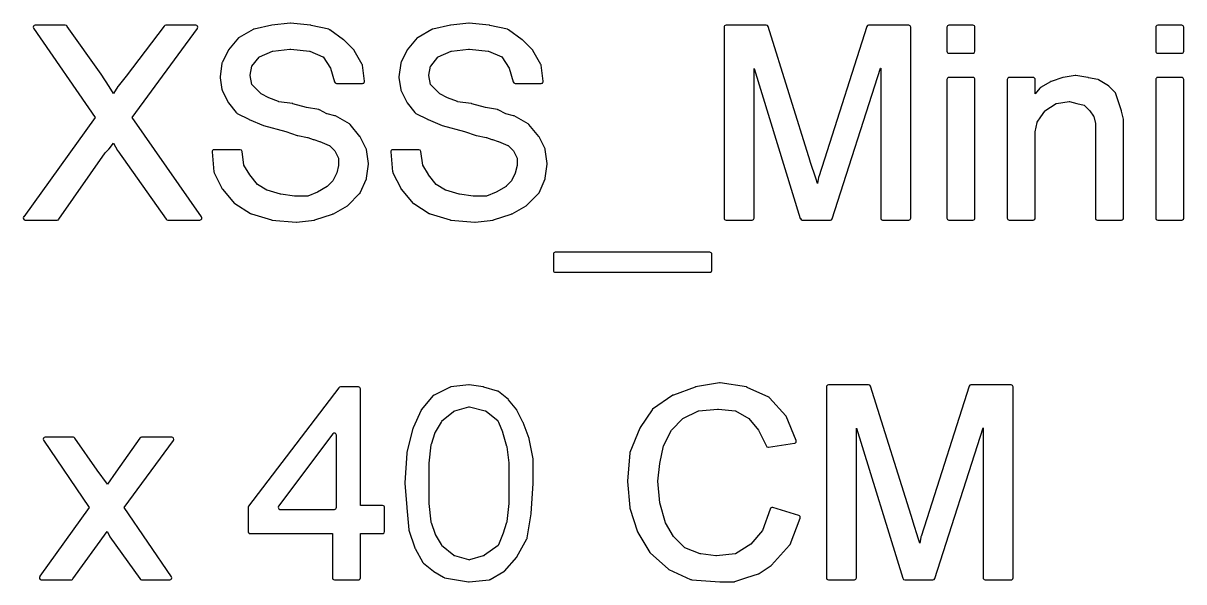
# Model space of a CAD drawing. Extents: x -200 to 200, y -150 to 150.
# Drawn here: x -164.47 to -146.69, y -120.59 to -112.04 of the extents above; entities that cross this region are included whole.
import ezdxf

# ---------------------------------------------------------------- set-up
doc = ezdxf.new("R2010")
doc.units = 0
doc.header["$MEASUREMENT"] = 0
doc.layers.get('0').update_dxf_attribs({"linetype": 'CONTINUOUS'})

msp = doc.modelspace()

# ---------------------------------------------------------------- linework, layer by layer
for points in [[(-161.795998, -112.116003, 0.602239), (-161.820992, -112.069006), (-161.820992, -112.069006), (-162.282997, -112.069006), (-162.282997, -112.069006, 0.236095), (-162.306999, -112.080999), (-162.306999, -112.080999), (-162.890007, -112.848997), (-162.890007, -112.848997), (-163.010994, -112.999998), (-163.010994, -112.999998), (-163.010994, -113.000997), (-163.010994, -113.000997, 0.065732), (-163.015999, -113.007002), (-163.015999, -113.007002), (-163.082008, -113.115995), (-163.082008, -113.115995), (-163.148995, -113.006002), (-163.148995, -113.006002), (-163.150002, -113.004995), (-163.150002, -113.004995), (-163.273003, -112.819997), (-163.273003, -112.819997), (-163.27401, -112.819997), (-163.27401, -112.819997), (-163.793999, -112.085996), (-163.793999, -112.085996), (-163.793999, -112.084997), (-163.793999, -112.084997, 0.280102), (-163.820992, -112.069006), (-163.820992, -112.069006), (-164.28199, -112.069006), (-164.28199, -112.069006, 0.602143), (-164.306999, -112.116003), (-164.306999, -112.116003), (-163.365013, -113.482), (-163.365013, -113.482), (-163.365013, -113.482999), (-163.365013, -113.482999), (-164.459007, -115.000997), (-164.459007, -115.000997), (-164.459007, -115.001997), (-164.459007, -115.001997), (-164.459999, -115.002996), (-164.459999, -115.002996, 0.618069), (-164.435997, -115.051), (-164.435997, -115.051), (-163.944008, -115.051), (-163.944008, -115.051), (-163.935005, -115.050001), (-163.935005, -115.050001, 0.169814), (-163.918999, -115.038), (-163.918999, -115.038), (-163.211006, -114.023), (-163.211006, -114.023), (-163.153999, -113.964994), (-163.153999, -113.964994), (-163.152992, -113.964002), (-163.152992, -113.964002, 0.023672), (-163.150993, -113.962003), (-163.150993, -113.962003), (-163.084999, -113.875005), (-163.084999, -113.875005), (-163.019997, -113.983999), (-163.019997, -113.983999), (-163.019005, -113.984998), (-163.019005, -113.984998, 0.066508), (-163.014992, -113.991995), (-163.014992, -113.991995), (-162.277992, -115.037), (-162.277992, -115.037), (-162.277001, -115.038), (-162.277001, -115.038, 0.248394), (-162.251991, -115.051), (-162.251991, -115.051), (-161.760002, -115.051), (-161.760002, -115.051), (-161.751, -115.050001), (-161.751, -115.050001, 0.503805), (-161.734993, -115.004003), (-161.734993, -115.004003), (-162.799004, -113.482999), (-162.799004, -113.482999), (-162.797997, -113.482), (-162.797997, -113.482), (-161.797005, -112.117002), (-161.797005, -112.117002), (-161.795998, -112.116003)], [(-160.372002, -112.038), (-160.377998, -112.038), (-160.377998, -112.038), (-160.655006, -112.069006), (-160.655006, -112.069006), (-160.657997, -112.070005), (-160.657997, -112.070005), (-160.93, -112.130003), (-160.93, -112.130003), (-160.936989, -112.131002), (-160.936989, -112.131002, 0.063656), (-160.943993, -112.134), (-160.943993, -112.134), (-161.155998, -112.255003), (-161.155998, -112.255003), (-161.15699, -112.255994), (-161.15699, -112.255994, 0.108417), (-161.167, -112.263998), (-161.167, -112.263998), (-161.319008, -112.446004), (-161.319008, -112.446004), (-161.319008, -112.447004), (-161.319008, -112.447004, 0.084309), (-161.324989, -112.455), (-161.324989, -112.455), (-161.413994, -112.632002), (-161.413994, -112.632002), (-161.413994, -112.633001), (-161.413994, -112.633001, 0.146858), (-161.420998, -112.649), (-161.420998, -112.649), (-161.450005, -112.857), (-161.450005, -112.857), (-161.450005, -112.857999), (-161.450005, -112.857999, 0.125008), (-161.450996, -112.873006), (-161.450996, -112.873006), (-161.422005, -113.052999), (-161.422005, -113.052999), (-161.420998, -113.053999), (-161.420998, -113.053999, 0.095816), (-161.418007, -113.065), (-161.418007, -113.065), (-161.326012, -113.248998), (-161.326012, -113.248998), (-161.324989, -113.250005), (-161.324989, -113.250005, 0.060428), (-161.321007, -113.256002), (-161.321007, -113.256002), (-161.202004, -113.404997), (-161.202004, -113.404997), (-161.200996, -113.406004), (-161.200996, -113.406004, 0.15066), (-161.188011, -113.417997), (-161.188011, -113.417997), (-161.010002, -113.507002), (-161.010002, -113.507002, 0.066316), (-161.002998, -113.510999), (-161.002998, -113.510999), (-160.786995, -113.603002), (-160.786995, -113.603002), (-160.786003, -113.603002), (-160.786003, -113.603002, 0.026338), (-160.782997, -113.604002), (-160.782997, -113.604002), (-160.445, -113.696996), (-160.445, -113.696996), (-160.442986, -113.696996), (-160.442986, -113.696996), (-160.266991, -113.755003), (-160.266991, -113.755003), (-160.264, -113.756002), (-160.264, -113.756002, 0.053706), (-160.257988, -113.758001), (-160.257988, -113.758001), (-160.109993, -113.788), (-160.109993, -113.788), (-160.105003, -113.788999), (-160.105003, -113.788999), (-160.02401, -113.816), (-160.02401, -113.816), (-160.022011, -113.816999), (-160.022011, -113.816999, 0.062817), (-160.015007, -113.820005), (-160.015007, -113.820005), (-159.926002, -113.848997), (-159.926002, -113.848997), (-159.922996, -113.849996), (-159.922996, -113.849996), (-159.777992, -113.908003), (-159.777992, -113.908003), (-159.776009, -113.909002), (-159.776009, -113.909002), (-159.694008, -113.991003), (-159.694008, -113.991003), (-159.637001, -114.105001), (-159.637001, -114.105001), (-159.636009, -114.106001), (-159.636009, -114.106001), (-159.636009, -114.216001), (-159.636009, -114.216001), (-159.664009, -114.33), (-159.664009, -114.33), (-159.723991, -114.449003), (-159.723991, -114.449003), (-159.723991, -114.450002), (-159.723991, -114.450002), (-159.806999, -114.533994), (-159.806999, -114.533994), (-159.807991, -114.534994), (-159.807991, -114.534994), (-159.957008, -114.623998), (-159.957008, -114.623998), (-159.959007, -114.624998), (-159.959007, -114.624998), (-160.105003, -114.683004), (-160.105003, -114.683004), (-160.310005, -114.683004), (-160.310005, -114.683004), (-160.518013, -114.653997), (-160.518013, -114.653997), (-160.523994, -114.652998), (-160.523994, -114.652998), (-160.730003, -114.594), (-160.730003, -114.594), (-160.732994, -114.593), (-160.732994, -114.593), (-160.877998, -114.506002), (-160.877998, -114.506002), (-160.879005, -114.505003), (-160.879005, -114.505003), (-160.993996, -114.361005), (-160.993996, -114.361005), (-160.993996, -114.359998), (-160.993996, -114.359998), (-160.995003, -114.358999), (-160.995003, -114.358999), (-161.084999, -114.210005), (-161.084999, -114.210005), (-161.084999, -114.208997), (-161.084999, -114.208997), (-161.113991, -114.001997), (-161.113991, -114.001997, 0.375947), (-161.144005, -113.976003), (-161.144005, -113.976003), (-161.543999, -113.976003), (-161.543999, -113.976003, 0.443764), (-161.574013, -114.009), (-161.574013, -114.009), (-161.543999, -114.314001), (-161.543999, -114.314001, 0.112684), (-161.540993, -114.327001), (-161.540993, -114.327001), (-161.422005, -114.565), (-161.422005, -114.565), (-161.420998, -114.566), (-161.420998, -114.566, 0.130352), (-161.413994, -114.58), (-161.413994, -114.58), (-161.228996, -114.794996), (-161.228996, -114.794996), (-161.228004, -114.794996), (-161.228004, -114.794996, 0.066123), (-161.221993, -114.800001), (-161.221993, -114.800001), (-160.984001, -114.949003), (-160.984001, -114.949003), (-160.982002, -114.950002), (-160.982002, -114.950002, 0.127611), (-160.969002, -114.958006), (-160.969002, -114.958006), (-160.661003, -115.050001), (-160.661003, -115.050001), (-160.659996, -115.050001), (-160.659996, -115.050001, 0.04232), (-160.655006, -115.051), (-160.655006, -115.051), (-160.285988, -115.082006), (-160.285988, -115.082006), (-160.280006, -115.082006), (-160.280006, -115.082006), (-160.003014, -115.051), (-160.003014, -115.051), (-160.003014, -115.050001), (-160.003014, -115.050001), (-159.997002, -115.048994), (-159.997002, -115.048994), (-159.726997, -114.959005), (-159.726997, -114.959005), (-159.722008, -114.958006), (-159.722008, -114.958006, 0.063658), (-159.715004, -114.955), (-159.715004, -114.955), (-159.499, -114.831999), (-159.499, -114.831999), (-159.498009, -114.830999), (-159.498009, -114.830999, 0.054098), (-159.493004, -114.827001), (-159.493004, -114.827001), (-159.312996, -114.646002), (-159.312996, -114.646002), (-159.310997, -114.644994), (-159.310997, -114.644994, 0.124694), (-159.301994, -114.633001), (-159.301994, -114.633001), (-159.208992, -114.417997), (-159.208992, -114.417997), (-159.208992, -114.417005), (-159.208992, -114.417005, 0.060544), (-159.207008, -114.410001), (-159.207008, -114.410001), (-159.17701, -114.194997), (-159.17701, -114.194997), (-159.17701, -114.193998), (-159.17701, -114.193998, 0.058099), (-159.17701, -114.187002), (-159.17701, -114.187002), (-159.207008, -113.971006), (-159.207008, -113.971006, 0.08676), (-159.209999, -113.960996), (-159.209999, -113.960996), (-159.303001, -113.776998), (-159.303001, -113.776998), (-159.303993, -113.776998), (-159.303993, -113.776998, 0.049242), (-159.306999, -113.772001), (-159.306999, -113.772001), (-159.459999, -113.586996), (-159.459999, -113.586996, 0.089469), (-159.467995, -113.58), (-159.467995, -113.58), (-159.683998, -113.456998), (-159.683998, -113.456998, 0.071831), (-159.692009, -113.454), (-159.692009, -113.454), (-159.811012, -113.424001), (-159.811012, -113.424001), (-159.812996, -113.422994), (-159.812996, -113.422994), (-159.928001, -113.366003), (-159.928001, -113.366003), (-159.928993, -113.365003), (-159.928993, -113.365003, 0.097091), (-159.94001, -113.360998), (-159.94001, -113.360998), (-160.124001, -113.33), (-160.124001, -113.33), (-160.334007, -113.270002), (-160.334007, -113.270002), (-160.336006, -113.269003), (-160.336006, -113.269003, 0.042039), (-160.340996, -113.268003), (-160.340996, -113.268003), (-160.549004, -113.238996), (-160.549004, -113.238996), (-160.554008, -113.237997), (-160.554008, -113.237997), (-160.703011, -113.177999), (-160.703011, -113.177999), (-160.82, -113.12), (-160.82, -113.12), (-160.821007, -113.119001), (-160.821007, -113.119001), (-160.877007, -113.062002), (-160.877007, -113.062002), (-160.963997, -112.976003), (-160.963997, -112.976003), (-160.963997, -112.975004), (-160.963997, -112.975004), (-160.991005, -112.836004), (-160.991005, -112.836004), (-160.989998, -112.834997), (-160.989998, -112.834997), (-160.963005, -112.695997), (-160.963005, -112.695997), (-160.961998, -112.694997), (-160.961998, -112.694997), (-160.851006, -112.554998), (-160.851006, -112.554998), (-160.849007, -112.553999), (-160.849007, -112.553999), (-160.644997, -112.467001), (-160.644997, -112.467001), (-160.640007, -112.466001), (-160.640007, -112.466001), (-160.381004, -112.437002), (-160.381004, -112.437002), (-160.367989, -112.437002), (-160.367989, -112.437002), (-160.081001, -112.466001), (-160.081001, -112.466001), (-160.074989, -112.467001), (-160.074989, -112.467001), (-159.873985, -112.552999), (-159.873985, -112.552999), (-159.872993, -112.553999), (-159.872993, -112.553999), (-159.758995, -112.724996), (-159.758995, -112.724996), (-159.758003, -112.726003), (-159.758003, -112.726003), (-159.69799, -112.935003), (-159.69799, -112.935003), (-159.696999, -112.935995), (-159.696999, -112.935995, 0.346478), (-159.667992, -112.958997), (-159.667992, -112.958997), (-159.268013, -112.958997), (-159.268013, -112.958997), (-159.25901, -112.957998), (-159.25901, -112.957998, 0.365654), (-159.237999, -112.925001), (-159.237999, -112.925001), (-159.269005, -112.678999), (-159.269005, -112.678999, 0.098023), (-159.273003, -112.667997), (-159.273003, -112.667997), (-159.395988, -112.453001), (-159.395988, -112.453001, 0.065689), (-159.400993, -112.447004), (-159.400993, -112.447004), (-159.555, -112.292997), (-159.555, -112.292997, 0.042347), (-159.558998, -112.289999), (-159.558998, -112.289999), (-159.770988, -112.138006), (-159.770988, -112.138006), (-159.771996, -112.136999), (-159.771996, -112.136999, 0.122246), (-159.784996, -112.131002), (-159.784996, -112.131002), (-160.056999, -112.070997), (-160.056999, -112.070997), (-160.060005, -112.070005), (-160.060005, -112.070005, 0.04233), (-160.064995, -112.069006), (-160.064995, -112.069006), (-160.372002, -112.038)], [(-157.635002, -112.038), (-157.640999, -112.038), (-157.640999, -112.038), (-157.918007, -112.069006), (-157.918007, -112.069006), (-157.920997, -112.070005), (-157.920997, -112.070005), (-158.191994, -112.130003), (-158.191994, -112.130003), (-158.198997, -112.131002), (-158.198997, -112.131002, 0.063656), (-158.206001, -112.134), (-158.206001, -112.134), (-158.418007, -112.255003), (-158.418007, -112.255003), (-158.41999, -112.255994), (-158.41999, -112.255994, 0.108417), (-158.43, -112.263998), (-158.43, -112.263998), (-158.582008, -112.446004), (-158.582008, -112.446004), (-158.582008, -112.447004), (-158.582008, -112.447004, 0.084309), (-158.58799, -112.455), (-158.58799, -112.455), (-158.678001, -112.635), (-158.678001, -112.635), (-158.678001, -112.635999), (-158.678001, -112.635999, 0.116705), (-158.683006, -112.649), (-158.683006, -112.649), (-158.713005, -112.857), (-158.713005, -112.857), (-158.713005, -112.857999), (-158.713005, -112.857999, 0.125008), (-158.713997, -112.873006), (-158.713997, -112.873006), (-158.683998, -113.053999), (-158.683998, -113.053999), (-158.683006, -113.054998), (-158.683006, -113.054998, 0.087542), (-158.68, -113.065), (-158.68, -113.065), (-158.590004, -113.246), (-158.590004, -113.246), (-158.589012, -113.246999), (-158.589012, -113.246999, 0.087201), (-158.583992, -113.256002), (-158.583992, -113.256002), (-158.465004, -113.404997), (-158.465004, -113.404997), (-158.463997, -113.406004), (-158.463997, -113.406004, 0.15066), (-158.451012, -113.417997), (-158.451012, -113.417997), (-158.273994, -113.505994), (-158.273994, -113.505994), (-158.271995, -113.507002), (-158.271995, -113.507002, 0.066316), (-158.264992, -113.510999), (-158.264992, -113.510999), (-158.049995, -113.603002), (-158.049995, -113.603002), (-158.049003, -113.603002), (-158.049003, -113.603002, 0.026338), (-158.045997, -113.604002), (-158.045997, -113.604002), (-157.707008, -113.696996), (-157.707008, -113.696996), (-157.704994, -113.696996), (-157.704994, -113.696996), (-157.529991, -113.755003), (-157.529991, -113.755003), (-157.527, -113.756002), (-157.527, -113.756002, 0.053706), (-157.520988, -113.758001), (-157.520988, -113.758001), (-157.372001, -113.788), (-157.372001, -113.788), (-157.368004, -113.788999), (-157.368004, -113.788999), (-157.288002, -113.816), (-157.288002, -113.816), (-157.285011, -113.816999), (-157.285011, -113.816999, 0.062817), (-157.278007, -113.820005), (-157.278007, -113.820005), (-157.187996, -113.848997), (-157.187996, -113.848997), (-157.185005, -113.849996), (-157.185005, -113.849996), (-157.040993, -113.908003), (-157.040993, -113.908003), (-157.039009, -113.909002), (-157.039009, -113.909002), (-156.956993, -113.990003), (-156.956993, -113.990003), (-156.956001, -113.991003), (-156.956001, -113.991003), (-156.900001, -114.102995), (-156.900001, -114.102995), (-156.89901, -114.104002), (-156.89901, -114.104002), (-156.89901, -114.216001), (-156.89901, -114.216001), (-156.928001, -114.331999), (-156.928001, -114.331999), (-156.928001, -114.332998), (-156.928001, -114.332998), (-156.986, -114.449003), (-156.986, -114.449003), (-156.986, -114.450002), (-156.986, -114.450002), (-157.068992, -114.533994), (-157.068992, -114.533994), (-157.07, -114.534994), (-157.07, -114.534994), (-157.218986, -114.623998), (-157.218986, -114.623998), (-157.221001, -114.624998), (-157.221001, -114.624998), (-157.367012, -114.683004), (-157.367012, -114.683004), (-157.571998, -114.683004), (-157.571998, -114.683004), (-157.780998, -114.653997), (-157.780998, -114.653997), (-157.786995, -114.652998), (-157.786995, -114.652998), (-157.992012, -114.594), (-157.992012, -114.594), (-157.995003, -114.593), (-157.995003, -114.593), (-158.140999, -114.506002), (-158.140999, -114.506002), (-158.142006, -114.505003), (-158.142006, -114.505003), (-158.260002, -114.357), (-158.260002, -114.357), (-158.260002, -114.355993), (-158.260002, -114.355993), (-158.346992, -114.211004), (-158.346992, -114.211004), (-158.346992, -114.210005), (-158.346992, -114.210005), (-158.377006, -114.001997), (-158.377006, -114.001997, 0.375928), (-158.407005, -113.976003), (-158.407005, -113.976003), (-158.806999, -113.976003), (-158.806999, -113.976003, 0.443779), (-158.836998, -114.009), (-158.836998, -114.009), (-158.806999, -114.312002), (-158.806999, -114.312002), (-158.805992, -114.313001), (-158.805992, -114.313001), (-158.805992, -114.314001), (-158.805992, -114.314001, 0.112628), (-158.803001, -114.327001), (-158.803001, -114.327001), (-158.683998, -114.565), (-158.683998, -114.565), (-158.683006, -114.566), (-158.683006, -114.566, 0.130352), (-158.676002, -114.58), (-158.676002, -114.58), (-158.491005, -114.794996), (-158.491005, -114.794996), (-158.489998, -114.794996), (-158.489998, -114.794996, 0.066014), (-158.484001, -114.800001), (-158.484001, -114.800001), (-158.245994, -114.949003), (-158.245994, -114.949003), (-158.243996, -114.950002), (-158.243996, -114.950002, 0.127522), (-158.23101, -114.958006), (-158.23101, -114.958006), (-157.924003, -115.050001), (-157.924003, -115.050001), (-157.922996, -115.050001), (-157.922996, -115.050001, 0.04232), (-157.918007, -115.051), (-157.918007, -115.051), (-157.548988, -115.082006), (-157.548988, -115.082006), (-157.543007, -115.082006), (-157.543007, -115.082006), (-157.265999, -115.051), (-157.265999, -115.051), (-157.265999, -115.050001), (-157.265999, -115.050001), (-157.260002, -115.048994), (-157.260002, -115.048994), (-156.988991, -114.959005), (-156.988991, -114.959005), (-156.984001, -114.958006), (-156.984001, -114.958006, 0.063658), (-156.976997, -114.955), (-156.976997, -114.955), (-156.761009, -114.831999), (-156.761009, -114.831999), (-156.759987, -114.830999), (-156.759987, -114.830999, 0.053989), (-156.754997, -114.827001), (-156.754997, -114.827001), (-156.574989, -114.646002), (-156.574989, -114.646002), (-156.57299, -114.644994), (-156.57299, -114.644994, 0.124595), (-156.564003, -114.633001), (-156.564003, -114.633001), (-156.471992, -114.417997), (-156.471992, -114.417997), (-156.471992, -114.417005), (-156.471992, -114.417005, 0.060563), (-156.469993, -114.410001), (-156.469993, -114.410001), (-156.439003, -114.194997), (-156.439003, -114.194997), (-156.439003, -114.193998), (-156.439003, -114.193998, 0.058099), (-156.439003, -114.187002), (-156.439003, -114.187002), (-156.469993, -113.971006), (-156.469993, -113.971006, 0.079295), (-156.472999, -113.962003), (-156.472999, -113.962003), (-156.564995, -113.778005), (-156.564995, -113.778005, 0.060608), (-156.569008, -113.772001), (-156.569008, -113.772001), (-156.722999, -113.586996), (-156.722999, -113.586996, 0.089469), (-156.730995, -113.58), (-156.730995, -113.58), (-156.946007, -113.456998), (-156.946007, -113.456998, 0.071719), (-156.954002, -113.454), (-156.954002, -113.454), (-157.073006, -113.424001), (-157.073006, -113.424001), (-157.075004, -113.422994), (-157.075004, -113.422994), (-157.189995, -113.366003), (-157.189995, -113.366003), (-157.190986, -113.365003), (-157.190986, -113.365003, 0.097091), (-157.202003, -113.360998), (-157.202003, -113.360998), (-157.387001, -113.33), (-157.387001, -113.33), (-157.596001, -113.270002), (-157.596001, -113.270002), (-157.597999, -113.269003), (-157.597999, -113.269003, 0.042039), (-157.602989, -113.268003), (-157.602989, -113.268003), (-157.810997, -113.238996), (-157.810997, -113.238996), (-157.815986, -113.237997), (-157.815986, -113.237997), (-157.965004, -113.177999), (-157.965004, -113.177999), (-158.081993, -113.12), (-158.081993, -113.12), (-158.226005, -112.976003), (-158.226005, -112.976003), (-158.226005, -112.975004), (-158.226005, -112.975004), (-158.25399, -112.836004), (-158.25399, -112.836004), (-158.252998, -112.834997), (-158.252998, -112.834997), (-158.224998, -112.695997), (-158.224998, -112.695997), (-158.224007, -112.694997), (-158.224007, -112.694997), (-158.112999, -112.554998), (-158.112999, -112.554998), (-158.111, -112.553999), (-158.111, -112.553999), (-157.907997, -112.467001), (-157.907997, -112.467001), (-157.903007, -112.466001), (-157.903007, -112.466001), (-157.644005, -112.437002), (-157.644005, -112.437002), (-157.630989, -112.437002), (-157.630989, -112.437002), (-157.342995, -112.466001), (-157.342995, -112.466001), (-157.336998, -112.467001), (-157.336998, -112.467001), (-157.135994, -112.552999), (-157.135994, -112.552999), (-157.135002, -112.553999), (-157.135002, -112.553999), (-157.021004, -112.724996), (-157.021004, -112.724996), (-157.019996, -112.726003), (-157.019996, -112.726003), (-156.959999, -112.935003), (-156.959999, -112.935003), (-156.958992, -112.935995), (-156.958992, -112.935995, 0.346445), (-156.93, -112.958997), (-156.93, -112.958997), (-156.529991, -112.958997), (-156.529991, -112.958997), (-156.520988, -112.957998), (-156.520988, -112.957998, 0.365673), (-156.499992, -112.925001), (-156.499992, -112.925001), (-156.531013, -112.678999), (-156.531013, -112.678999, 0.098004), (-156.534996, -112.667997), (-156.534996, -112.667997), (-156.657997, -112.453001), (-156.657997, -112.453001, 0.065689), (-156.663002, -112.447004), (-156.663002, -112.447004), (-156.817009, -112.292997), (-156.817009, -112.292997, 0.042237), (-156.820991, -112.289999), (-156.820991, -112.289999), (-157.032997, -112.138006), (-157.032997, -112.138006), (-157.033989, -112.136999), (-157.033989, -112.136999, 0.122348), (-157.047005, -112.131002), (-157.047005, -112.131002), (-157.318992, -112.070997), (-157.318992, -112.070997), (-157.321998, -112.070005), (-157.321998, -112.070005, 0.042452), (-157.327003, -112.069006), (-157.327003, -112.069006), (-157.635002, -112.038)], [(-150.870994, -112.098997, 0.414214), (-150.901008, -112.069006), (-150.901008, -112.069006), (-151.515998, -112.069006), (-151.515998, -112.069006, 0.328659), (-151.545005, -112.090002), (-151.545005, -112.090002), (-152.191001, -114.120001), (-152.191001, -114.120001), (-152.191001, -114.121), (-152.191001, -114.121), (-152.280998, -114.389005), (-152.280998, -114.389005), (-152.280998, -114.389997), (-152.280998, -114.389997, 0.105188), (-152.284996, -114.401998), (-152.284996, -114.401998), (-152.297004, -114.490003), (-152.297004, -114.490003), (-152.318992, -114.427), (-152.318992, -114.427), (-152.409004, -114.156004), (-152.409004, -114.156004), (-152.409004, -114.155004), (-152.409004, -114.155004, 0.033982), (-152.409996, -114.150999), (-152.409996, -114.150999), (-153.055992, -112.090002), (-153.055992, -112.090002, 0.328659), (-153.084999, -112.069006), (-153.084999, -112.069006), (-153.699989, -112.069006), (-153.699989, -112.069006, 0.414214), (-153.730003, -112.098997), (-153.730003, -112.098997), (-153.730003, -115.021002), (-153.730003, -115.021002, 0.414214), (-153.699989, -115.051), (-153.699989, -115.051), (-153.301002, -115.051), (-153.301002, -115.051, 0.414214), (-153.271003, -115.021002), (-153.271003, -115.021002), (-153.271003, -112.731001), (-153.271003, -112.731001), (-152.561988, -115.027998), (-152.561988, -115.027998), (-152.560997, -115.028997), (-152.560997, -115.028997, 0.337458), (-152.53199, -115.051), (-152.53199, -115.051), (-152.10099, -115.051), (-152.10099, -115.051, 0.328617), (-152.071998, -115.029997), (-152.071998, -115.029997), (-151.332008, -112.723997), (-151.332008, -112.723997), (-151.330986, -112.723997), (-151.330986, -112.723997), (-151.330986, -115.015997), (-151.330986, -115.015997, 0.463541), (-151.301002, -115.051), (-151.301002, -115.051), (-150.901008, -115.051), (-150.901008, -115.051, 0.414214), (-150.870994, -115.021002), (-150.870994, -115.021002), (-150.870994, -112.098997)], [(-149.887001, -112.098997, 0.414214), (-149.916999, -112.069006), (-149.916999, -112.069006), (-150.286003, -112.069006), (-150.286003, -112.069006, 0.414214), (-150.316001, -112.098997), (-150.316001, -112.098997), (-150.316001, -112.468), (-150.316001, -112.468, 0.414214), (-150.286003, -112.497999), (-150.286003, -112.497999), (-149.916999, -112.497999), (-149.916999, -112.497999), (-149.909004, -112.496999), (-149.909004, -112.496999, 0.33744), (-149.887001, -112.468), (-149.887001, -112.468), (-149.887001, -112.098997)], [(-146.687995, -112.098997, 0.414214), (-146.717994, -112.069006), (-146.717994, -112.069006), (-147.086997, -112.069006), (-147.086997, -112.069006, 0.414214), (-147.117011, -112.098997), (-147.117011, -112.098997), (-147.117011, -112.462995), (-147.117011, -112.462995, 0.463493), (-147.086997, -112.497999), (-147.086997, -112.497999), (-146.717994, -112.497999), (-146.717994, -112.497999, 0.414214), (-146.687995, -112.468), (-146.687995, -112.468), (-146.687995, -112.098997)], [(-149.887001, -112.899, 0.414214), (-149.916999, -112.869001), (-149.916999, -112.869001), (-150.286003, -112.869001), (-150.286003, -112.869001, 0.414214), (-150.316001, -112.899), (-150.316001, -112.899), (-150.316001, -115.021002), (-150.316001, -115.021002, 0.414214), (-150.286003, -115.051), (-150.286003, -115.051), (-149.916999, -115.051), (-149.916999, -115.051, 0.414214), (-149.887001, -115.021002), (-149.887001, -115.021002), (-149.887001, -112.899)], [(-148.342994, -112.838003), (-148.352989, -112.838003), (-148.352989, -112.838003), (-148.537986, -112.869001), (-148.537986, -112.869001), (-148.537986, -112.87), (-148.537986, -112.87), (-148.541999, -112.871), (-148.541999, -112.871), (-148.719993, -112.929998), (-148.719993, -112.929998), (-148.724998, -112.930997), (-148.724998, -112.930997, 0.063658), (-148.732002, -112.934003), (-148.732002, -112.934003), (-148.883003, -113.024), (-148.883003, -113.024), (-148.883994, -113.024999), (-148.883994, -113.024999, 0.108388), (-148.894004, -113.032995), (-148.894004, -113.032995), (-148.963005, -113.12), (-148.963005, -113.12), (-148.963996, -113.12), (-148.963996, -113.12), (-148.963996, -112.899), (-148.963996, -112.899, 0.414214), (-148.993995, -112.869001), (-148.993995, -112.869001), (-149.362998, -112.869001), (-149.362998, -112.869001, 0.414214), (-149.392997, -112.899), (-149.392997, -112.899), (-149.392997, -115.021002), (-149.392997, -115.021002, 0.414214), (-149.362998, -115.051), (-149.362998, -115.051), (-148.993995, -115.051), (-148.993995, -115.051), (-148.986, -115.050001), (-148.986, -115.050001, 0.33744), (-148.963996, -115.021002), (-148.963996, -115.021002), (-148.963996, -113.697996), (-148.963996, -113.697996), (-148.935005, -113.555998), (-148.935005, -113.555998), (-148.934013, -113.554998), (-148.934013, -113.554998), (-148.880012, -113.472997), (-148.880012, -113.472997), (-148.879005, -113.471998), (-148.879005, -113.471998, 0.029774), (-148.876991, -113.469), (-148.876991, -113.469), (-148.818, -113.381994), (-148.818, -113.381994), (-148.817008, -113.381002), (-148.817008, -113.381002), (-148.644996, -113.265997), (-148.644996, -113.265997), (-148.637992, -113.264997), (-148.637992, -113.264997), (-148.443, -113.236997), (-148.443, -113.236997), (-148.439002, -113.236997), (-148.439002, -113.236997), (-148.32801, -113.264997), (-148.32801, -113.264997), (-148.323997, -113.265997), (-148.323997, -113.265997), (-148.213004, -113.293996), (-148.213004, -113.293996), (-148.209007, -113.294996), (-148.209007, -113.294996), (-148.127006, -113.376997), (-148.127006, -113.376997), (-148.068992, -113.463003), (-148.068992, -113.463003), (-148.068, -113.463995), (-148.068, -113.463995), (-148.040992, -113.574995), (-148.040992, -113.574995), (-148.04, -113.576002), (-148.04, -113.576002), (-148.04, -113.755003), (-148.04, -113.755003, 0.041432), (-148.04, -113.76), (-148.04, -113.76), (-148.04, -115.015997), (-148.04, -115.015997, 0.463517), (-148.010002, -115.051), (-148.010002, -115.051), (-147.640998, -115.051), (-147.640998, -115.051), (-147.633003, -115.050001), (-147.633003, -115.050001, 0.33744), (-147.610999, -115.021002), (-147.610999, -115.021002), (-147.610999, -113.513998), (-147.610999, -113.513998, 0.059284), (-147.612007, -113.507002), (-147.612007, -113.507002), (-147.642005, -113.384), (-147.642005, -113.384, 0.026534), (-147.642997, -113.381002), (-147.642997, -113.381002), (-147.735999, -113.104002), (-147.735999, -113.104002, 0.111137), (-147.743003, -113.092992), (-147.743003, -113.092992), (-147.830985, -113.004995), (-147.830985, -113.004995), (-147.830985, -113.003996), (-147.830985, -113.003996, 0.099096), (-147.839988, -112.996), (-147.839988, -112.996), (-147.993995, -112.902998), (-147.993995, -112.902998), (-147.995994, -112.902998), (-147.995994, -112.902998, 0.072564), (-148.00399, -112.899999), (-148.00399, -112.899999), (-148.148002, -112.871999), (-148.148002, -112.871999), (-148.152, -112.871), (-148.152, -112.871, 0.060034), (-148.159004, -112.869001), (-148.159004, -112.869001), (-148.342994, -112.838003)], [(-146.687995, -112.899, 0.414214), (-146.717994, -112.869001), (-146.717994, -112.869001), (-147.086997, -112.869001), (-147.086997, -112.869001, 0.414214), (-147.117011, -112.899), (-147.117011, -112.899), (-147.117011, -115.015997), (-147.117011, -115.015997, 0.463493), (-147.086997, -115.051), (-147.086997, -115.051), (-146.717994, -115.051), (-146.717994, -115.051), (-146.709998, -115.050001), (-146.709998, -115.050001, 0.33744), (-146.687995, -115.021002), (-146.687995, -115.021002), (-146.687995, -112.899)], [(-153.916999, -115.575002, 0.414214), (-153.946998, -115.544996), (-153.946998, -115.544996), (-156.314995, -115.544996), (-156.314995, -115.544996, 0.414214), (-156.344993, -115.575002), (-156.344993, -115.575002), (-156.344993, -115.820997), (-156.344993, -115.820997, 0.414214), (-156.314995, -115.851003), (-156.314995, -115.851003), (-153.946998, -115.851003), (-153.946998, -115.851003), (-153.938987, -115.850004), (-153.938987, -115.850004, 0.337322), (-153.916999, -115.820997), (-153.916999, -115.820997), (-153.916999, -115.575002)], [(-159.299995, -117.636, 0.414214), (-159.329994, -117.606001), (-159.329994, -117.606001), (-159.605995, -117.606001), (-159.605995, -117.606001, 0.236095), (-159.629997, -117.618002), (-159.629997, -117.618002), (-161.012993, -119.429998), (-161.012993, -119.429998), (-161.012993, -119.430998), (-161.012993, -119.430998, 0.186685), (-161.020988, -119.451002), (-161.020988, -119.451002), (-161.020988, -119.819998), (-161.020988, -119.819998, 0.414214), (-160.991005, -119.850004), (-160.991005, -119.850004), (-159.729011, -119.850004), (-159.729011, -119.850004), (-159.729011, -120.522001), (-159.729011, -120.522001, 0.463417), (-159.698997, -120.557005), (-159.698997, -120.557005), (-159.329994, -120.557005), (-159.329994, -120.557005), (-159.321999, -120.555998), (-159.321999, -120.555998, 0.33744), (-159.299995, -120.526999), (-159.299995, -120.526999), (-159.299995, -119.850004), (-159.299995, -119.850004), (-158.959999, -119.850004), (-158.959999, -119.850004), (-158.952003, -119.848997), (-158.952003, -119.848997, 0.33744), (-158.93, -119.819998), (-158.93, -119.819998), (-158.93, -119.451002), (-158.93, -119.451002, 0.414214), (-158.959999, -119.420996), (-158.959999, -119.420996), (-159.299995, -119.420996), (-159.299995, -119.420996), (-159.299995, -117.636)], [(-157.63401, -117.574995), (-157.640999, -117.574995), (-157.640999, -117.574995), (-157.918007, -117.606001), (-157.918007, -117.606001), (-157.922996, -117.607), (-157.922996, -117.607, 0.044965), (-157.928001, -117.608999), (-157.928001, -117.608999), (-158.170006, -117.730001), (-158.170006, -117.730001, 0.139465), (-158.184013, -117.738996), (-158.184013, -117.738996), (-158.368004, -117.954), (-158.368004, -117.954), (-158.368004, -117.955), (-158.368004, -117.955, 0.06821), (-158.372002, -117.962004), (-158.372002, -117.962004), (-158.491997, -118.232), (-158.491997, -118.232), (-158.491997, -118.233), (-158.491997, -118.233, 0.102032), (-158.497002, -118.244001), (-158.497002, -118.244001), (-158.58799, -118.605001), (-158.58799, -118.605001), (-158.58799, -118.606001), (-158.58799, -118.606001, 0.103372), (-158.590996, -118.617994), (-158.590996, -118.617994), (-158.620994, -119.075003), (-158.620994, -119.075003), (-158.620994, -119.076002), (-158.620994, -119.076002, 0.058099), (-158.620994, -119.083006), (-158.620994, -119.083006), (-158.592003, -119.446005), (-158.592003, -119.446005), (-158.590996, -119.446997), (-158.590996, -119.446997, 0.058128), (-158.590996, -119.453993), (-158.590996, -119.453993), (-158.55999, -119.790998), (-158.55999, -119.790998), (-158.558998, -119.791998), (-158.558998, -119.791998, 0.052049), (-158.557991, -119.797995), (-158.557991, -119.797995), (-158.469002, -120.066999), (-158.469002, -120.066999), (-158.467995, -120.067999), (-158.467995, -120.067999, 0.114677), (-158.463997, -120.080999), (-158.463997, -120.080999), (-158.342003, -120.295004), (-158.342003, -120.295004), (-158.341011, -120.296003), (-158.341011, -120.296003, 0.08956), (-158.334007, -120.304007), (-158.334007, -120.304007), (-158.182991, -120.425001), (-158.182991, -120.425001), (-158.180992, -120.426001), (-158.180992, -120.426001, 0.053663), (-158.176002, -120.429998), (-158.176002, -120.429998), (-158.028999, -120.517996), (-158.028999, -120.517996), (-158.027, -120.518995), (-158.027, -120.518995, 0.138538), (-158.012001, -120.525999), (-158.012001, -120.525999), (-157.827003, -120.557005), (-157.827003, -120.557005), (-157.643013, -120.587996), (-157.643013, -120.587996), (-157.635002, -120.587996), (-157.635002, -120.587996), (-157.327003, -120.557005), (-157.327003, -120.557005), (-157.321998, -120.555998), (-157.321998, -120.555998, 0.063628), (-157.314995, -120.553), (-157.314995, -120.553), (-157.103004, -120.431997), (-157.103004, -120.431997), (-157.101005, -120.430998), (-157.101005, -120.430998, 0.094461), (-157.092003, -120.424002), (-157.092003, -120.424002), (-156.90699, -120.208998), (-156.90699, -120.208998), (-156.90699, -120.208006), (-156.90699, -120.208006, 0.04182), (-156.903999, -120.204), (-156.903999, -120.204), (-156.752006, -119.930998), (-156.752006, -119.930998), (-156.750999, -119.929998), (-156.750999, -119.929998, 0.115303), (-156.745994, -119.916998), (-156.745994, -119.916998), (-156.68499, -119.548002), (-156.68499, -119.548002), (-156.68499, -119.547003), (-156.68499, -119.547003, 0.016626), (-156.68499, -119.544996), (-156.68499, -119.544996), (-156.653999, -119.083006), (-156.653999, -119.083006, 0.016708), (-156.653999, -119.080999), (-156.653999, -119.080999), (-156.653999, -118.712004), (-156.653999, -118.712004, 0.051205), (-156.655006, -118.705999), (-156.655006, -118.705999), (-156.716011, -118.401998), (-156.716011, -118.401998), (-156.716011, -118.400999), (-156.716011, -118.400999, 0.060489), (-156.717995, -118.394003), (-156.717995, -118.394003), (-156.810005, -118.148001), (-156.810005, -118.148001, 0.018586), (-156.810997, -118.146002), (-156.810997, -118.146002), (-156.902992, -117.960997), (-156.902992, -117.960997, 0.060467), (-156.90699, -117.955), (-156.90699, -117.955), (-157.030006, -117.801), (-157.030006, -117.801, 0.047387), (-157.033989, -117.797003), (-157.033989, -117.797003), (-157.185005, -117.676), (-157.185005, -117.676), (-157.185997, -117.675001), (-157.185997, -117.675001, 0.123895), (-157.198997, -117.668005), (-157.198997, -117.668005), (-157.409996, -117.608), (-157.409996, -117.608), (-157.413002, -117.607), (-157.413002, -117.607, 0.042039), (-157.417991, -117.606001), (-157.417991, -117.606001), (-157.63401, -117.574995)], [(-153.788002, -117.544004), (-153.797996, -117.544004), (-153.797996, -117.544004), (-154.167, -117.606001), (-154.167, -117.606001), (-154.168998, -117.607), (-154.168998, -117.607, 0.026612), (-154.172004, -117.608), (-154.172004, -117.608), (-154.504997, -117.729002), (-154.504997, -117.729002), (-154.508995, -117.730001), (-154.508995, -117.730001, 0.074183), (-154.51699, -117.733999), (-154.51699, -117.733999), (-154.823997, -117.948004), (-154.823997, -117.948004), (-154.825004, -117.949003), (-154.825004, -117.949003, 0.094409), (-154.833, -117.957006), (-154.833, -117.957006), (-155.014, -118.229002), (-155.014, -118.229002), (-155.014, -118.230001), (-155.014, -118.230001, 0.089549), (-155.019996, -118.239004), (-155.019996, -118.239004), (-155.174003, -118.607), (-155.174003, -118.607), (-155.174003, -118.608), (-155.174003, -118.608, 0.0848), (-155.176002, -118.617994), (-155.176002, -118.617994), (-155.206993, -119.044996), (-155.206993, -119.044996), (-155.206993, -119.046003), (-155.206993, -119.046003, 0.058036), (-155.206993, -119.052999), (-155.206993, -119.052999), (-155.176002, -119.452002), (-155.176002, -119.452002), (-155.174995, -119.453001), (-155.174995, -119.453001, 0.06071), (-155.174003, -119.460005), (-155.174003, -119.460005), (-155.054008, -119.820997), (-155.054008, -119.820997), (-155.053001, -119.822004), (-155.053001, -119.822004, 0.114557), (-155.049003, -119.834997), (-155.049003, -119.834997), (-154.865989, -120.140997), (-154.865989, -120.140997), (-154.864998, -120.141996), (-154.864998, -120.141996, 0.077616), (-154.859001, -120.149), (-154.859001, -120.149), (-154.586998, -120.390997), (-154.586998, -120.390997), (-154.584999, -120.392004), (-154.584999, -120.392004, 0.115971), (-154.574012, -120.4), (-154.574012, -120.4), (-154.241996, -120.551001), (-154.241996, -120.551001), (-154.239998, -120.552), (-154.239998, -120.552, 0.133307), (-154.225013, -120.557005), (-154.225013, -120.557005), (-153.795005, -120.587996), (-153.795005, -120.587996), (-153.577003, -120.587996), (-153.577003, -120.587996, 0.085974), (-153.567009, -120.585997), (-153.567009, -120.585997), (-153.383003, -120.524), (-153.383003, -120.524), (-153.381004, -120.523001), (-153.381004, -120.523001), (-153.204994, -120.465002), (-153.204994, -120.465002), (-153.198997, -120.463995), (-153.198997, -120.463995, 0.074183), (-153.191002, -120.459997), (-153.191002, -120.459997), (-153.006996, -120.337004), (-153.006996, -120.337004), (-153.006004, -120.335997), (-153.006004, -120.335997, 0.047457), (-153.001991, -120.332006), (-153.001991, -120.332006), (-152.728004, -120.026998), (-152.728004, -120.026998), (-152.72599, -120.025999), (-152.72599, -120.025999, 0.108921), (-152.719001, -120.015005), (-152.719001, -120.015005), (-152.56501, -119.614996), (-152.56501, -119.614996), (-152.564003, -119.613996), (-152.564003, -119.613996, 0.423462), (-152.584007, -119.575003), (-152.584007, -119.575003), (-152.984001, -119.452002), (-152.984001, -119.452002, 0.444744), (-153.023002, -119.474997), (-153.023002, -119.474997), (-153.023002, -119.475996), (-153.023002, -119.475996), (-153.141014, -119.801001), (-153.141014, -119.801001), (-153.141014, -119.802), (-153.141014, -119.802), (-153.320991, -120.011999), (-153.320991, -120.011999), (-153.321998, -120.012999), (-153.321998, -120.012999), (-153.555, -120.159002), (-153.555, -120.159002), (-153.560005, -120.160002), (-153.560005, -120.160002), (-153.846992, -120.188993), (-153.846992, -120.188993), (-153.858009, -120.188993), (-153.858009, -120.188993), (-154.088005, -120.160002), (-154.088005, -120.160002), (-154.094001, -120.159002), (-154.094001, -120.159002), (-154.329994, -120.071005), (-154.329994, -120.071005), (-154.506996, -119.893995), (-154.506996, -119.893995), (-154.506996, -119.892996), (-154.506996, -119.892996), (-154.625999, -119.685003), (-154.625999, -119.685003), (-154.625999, -119.684004), (-154.625999, -119.684004), (-154.715996, -119.382002), (-154.715996, -119.382002), (-154.715996, -119.381002), (-154.715996, -119.381002), (-154.747001, -119.049993), (-154.747001, -119.049993), (-154.745994, -119.048994), (-154.745994, -119.048994), (-154.715996, -118.776998), (-154.715996, -118.776998), (-154.657005, -118.507994), (-154.657005, -118.507994), (-154.655998, -118.506994), (-154.655998, -118.506994), (-154.535988, -118.266996), (-154.535988, -118.266996), (-154.359993, -118.091001), (-154.359993, -118.091001), (-154.124, -117.972998), (-154.124, -117.972998), (-154.118004, -117.971998), (-154.118004, -117.971998), (-153.830009, -117.944006), (-153.830009, -117.944006), (-153.816993, -117.944006), (-153.816993, -117.944006), (-153.558998, -117.971998), (-153.558998, -117.971998), (-153.555, -117.972998), (-153.555, -117.972998), (-153.353004, -118.088003), (-153.353004, -118.088003), (-153.35099, -118.088995), (-153.35099, -118.088995), (-153.203987, -118.265005), (-153.203987, -118.265005), (-153.202995, -118.266004), (-153.202995, -118.266004), (-153.084999, -118.501997), (-153.084999, -118.501997), (-153.083992, -118.502996), (-153.083992, -118.502996, 0.35757), (-153.053993, -118.527006), (-153.053993, -118.527006), (-153.049003, -118.527006), (-153.049003, -118.527006), (-152.650001, -118.465994), (-152.650001, -118.465994), (-152.64701, -118.465002), (-152.64701, -118.465002, 0.445489), (-152.627006, -118.424993), (-152.627006, -118.424993), (-152.779991, -118.054998), (-152.779991, -118.054998, 0.091207), (-152.786003, -118.046003), (-152.786003, -118.046003), (-153.032005, -117.770002), (-153.032005, -117.770002, 0.104078), (-153.041999, -117.762998), (-153.041999, -117.762998), (-153.374, -117.611997), (-153.374, -117.611997), (-153.375999, -117.610998), (-153.375999, -117.610998, 0.108378), (-153.387993, -117.606001), (-153.387993, -117.606001), (-153.788002, -117.544004)], [(-149.302009, -117.605001, 0.414214), (-149.332008, -117.574995), (-149.332008, -117.574995), (-149.948005, -117.574995), (-149.948005, -117.574995, 0.32855), (-149.976997, -117.595999), (-149.976997, -117.595999), (-150.622993, -119.625998), (-150.622993, -119.625998), (-150.622001, -119.626997), (-150.622001, -119.626997), (-150.711006, -119.893995), (-150.711006, -119.893995), (-150.711006, -119.894995), (-150.711006, -119.894995, 0.11665), (-150.716011, -119.907995), (-150.716011, -119.907995), (-150.728996, -119.995001), (-150.728996, -119.995001), (-150.749992, -119.934004), (-150.749992, -119.934004), (-150.840004, -119.662001), (-150.840004, -119.662001), (-150.840004, -119.661001), (-150.840004, -119.661001, 0.033921), (-150.840995, -119.657003), (-150.840995, -119.657003), (-151.486991, -117.595999), (-151.486991, -117.595999, 0.328592), (-151.515998, -117.574995), (-151.515998, -117.574995), (-152.132011, -117.574995), (-152.132011, -117.574995, 0.414214), (-152.161995, -117.605001), (-152.161995, -117.605001), (-152.161995, -120.522001), (-152.161995, -120.522001, 0.463465), (-152.132011, -120.557005), (-152.132011, -120.557005), (-151.732002, -120.557005), (-151.732002, -120.557005, 0.414214), (-151.702003, -120.526999), (-151.702003, -120.526999), (-151.702003, -118.238005), (-151.702003, -118.238005), (-150.993003, -120.534002), (-150.993003, -120.534002), (-150.992012, -120.535002), (-150.992012, -120.535002, 0.337428), (-150.962989, -120.557005), (-150.962989, -120.557005), (-150.53199, -120.557005), (-150.53199, -120.557005, 0.32855), (-150.502998, -120.536001), (-150.502998, -120.536001), (-149.763008, -118.231001), (-149.763008, -118.231001), (-149.762001, -118.231001), (-149.762001, -118.231001), (-149.762001, -120.526999), (-149.762001, -120.526999, 0.414214), (-149.731986, -120.557005), (-149.731986, -120.557005), (-149.332008, -120.557005), (-149.332008, -120.557005), (-149.323997, -120.555998), (-149.323997, -120.555998, 0.337303), (-149.302009, -120.526999), (-149.302009, -120.526999), (-149.302009, -117.605001)], [(-157.630989, -117.913999, 0.119046), (-157.644997, -117.913999), (-157.644997, -117.913999), (-157.646004, -117.913999), (-157.646004, -117.913999), (-157.861, -117.976004), (-157.861, -117.976004, 0.135718), (-157.875007, -117.983999), (-157.875007, -117.983999), (-157.875999, -117.985006), (-157.875999, -117.985006), (-158.056999, -118.136), (-158.056999, -118.136, 0.089454), (-158.063988, -118.143995), (-158.063988, -118.143995), (-158.155998, -118.297003), (-158.155998, -118.297003, 0.089887), (-158.159996, -118.307005), (-158.159996, -118.307005), (-158.159996, -118.307997), (-158.159996, -118.307997), (-158.219002, -118.487997), (-158.219002, -118.487997, 0.052039), (-158.219993, -118.493994), (-158.219993, -118.493994), (-158.221001, -118.493994), (-158.221001, -118.493994), (-158.252006, -118.771002), (-158.252006, -118.771002, 0.024941), (-158.252006, -118.774), (-158.252006, -118.774), (-158.252006, -119.388998), (-158.252006, -119.388998, 0.024941), (-158.252006, -119.391996), (-158.252006, -119.391996), (-158.221001, -119.668997), (-158.221001, -119.668997, 0.095082), (-158.217995, -119.680006), (-158.217995, -119.680006), (-158.217003, -119.680998), (-158.217003, -119.680998), (-158.157997, -119.859999), (-158.157997, -119.859999, 0.045836), (-158.155998, -119.865004), (-158.155998, -119.865004), (-158.155998, -119.865995), (-158.155998, -119.865995), (-158.063988, -120.018995), (-158.063988, -120.018995, 0.089494), (-158.056999, -120.026998), (-158.056999, -120.026998), (-157.872002, -120.181005), (-157.872002, -120.181005, 0.087068), (-157.862999, -120.186003), (-157.862999, -120.186003), (-157.861, -120.187002), (-157.861, -120.187002), (-157.646004, -120.249006), (-157.646004, -120.249006, 0.162243), (-157.627006, -120.247999), (-157.627006, -120.247999), (-157.622993, -120.247), (-157.622993, -120.247), (-157.414009, -120.187002), (-157.414009, -120.187002, 0.135798), (-157.400001, -120.178999), (-157.400001, -120.178999), (-157.398994, -120.177999), (-157.398994, -120.177999), (-157.189995, -120.027998), (-157.189995, -120.027998, 0.142807), (-157.18, -120.015005), (-157.18, -120.015005), (-157.178993, -120.015005), (-157.178993, -120.015005), (-157.117988, -119.861998), (-157.117988, -119.861998, 0.068709), (-157.11599, -119.854002), (-157.11599, -119.854002), (-157.114998, -119.852995), (-157.114998, -119.852995), (-157.056007, -119.676001), (-157.056007, -119.676001, 0.085953), (-157.054008, -119.666006), (-157.054008, -119.666006), (-157.054008, -119.664999), (-157.054008, -119.664999), (-157.053001, -119.664), (-157.053001, -119.664), (-157.023002, -119.391996), (-157.023002, -119.391996, 0.074455), (-157.023002, -119.383001), (-157.023002, -119.383001), (-157.023002, -119.080999), (-157.023002, -119.080999, 0.041432), (-157.023002, -119.076002), (-157.023002, -119.076002), (-157.023002, -118.774), (-157.023002, -118.774, 0.041494), (-157.023002, -118.768995), (-157.023002, -118.768995), (-157.023002, -118.767996), (-157.023002, -118.767996), (-157.054008, -118.524), (-157.054008, -118.524, 0.068235), (-157.056007, -118.515997), (-157.056007, -118.515997), (-157.056007, -118.514997), (-157.056007, -118.514997), (-157.116997, -118.303999), (-157.116997, -118.303999, 0.063597), (-157.120003, -118.297003), (-157.120003, -118.297003), (-157.120003, -118.295996), (-157.120003, -118.295996), (-157.178993, -118.148001), (-157.178993, -118.148001, 0.170042), (-157.192009, -118.133001), (-157.192009, -118.133001), (-157.193001, -118.132002), (-157.193001, -118.132002), (-157.372993, -117.982), (-157.372993, -117.982, 0.113949), (-157.385002, -117.976004), (-157.385002, -117.976004), (-157.389, -117.974996), (-157.389, -117.974996), (-157.630989, -117.913999)], [(-162.165993, -118.423002, 0.617964), (-162.19001, -118.375006), (-162.19001, -118.375006), (-162.652001, -118.375006), (-162.652001, -118.375006, 0.248395), (-162.67701, -118.387998), (-162.67701, -118.387998), (-163.045998, -118.911001), (-163.045998, -118.911001), (-163.045998, -118.911993), (-163.045998, -118.911993), (-163.174996, -119.093), (-163.174996, -119.093), (-163.333, -118.882002), (-163.333, -118.882002), (-163.333, -118.881002), (-163.333, -118.881002), (-163.334999, -118.878996), (-163.334999, -118.878996), (-163.672997, -118.387998), (-163.672997, -118.387998, 0.248395), (-163.698006, -118.375006), (-163.698006, -118.375006), (-164.127999, -118.375006), (-164.127999, -118.375006, 0.602239), (-164.152992, -118.422003), (-164.152992, -118.422003), (-163.458, -119.450003), (-163.458, -119.450003), (-163.457008, -119.451002), (-163.457008, -119.451002), (-164.209999, -120.503996), (-164.209999, -120.503996), (-164.209999, -120.504995), (-164.209999, -120.504995, 0.685514), (-164.189995, -120.557005), (-164.189995, -120.557005), (-163.728005, -120.557005), (-163.728005, -120.557005), (-163.719994, -120.555998), (-163.719994, -120.555998, 0.166047), (-163.703987, -120.544996), (-163.703987, -120.544996), (-163.18, -119.816), (-163.18, -119.816), (-163.139992, -119.894995), (-163.139992, -119.894995), (-163.139, -119.894995), (-163.139, -119.894995, 0.030649), (-163.137001, -119.898001), (-163.137001, -119.898001), (-162.68, -120.539), (-162.68, -120.539), (-162.679009, -120.539999), (-162.679009, -120.539999, 0.288143), (-162.652001, -120.557005), (-162.652001, -120.557005), (-162.221001, -120.557005), (-162.221001, -120.557005, 0.602071), (-162.195992, -120.51), (-162.195992, -120.51), (-162.92199, -119.451002), (-162.92199, -119.451002), (-162.920998, -119.450003), (-162.920998, -119.450003), (-162.165993, -118.423002)], [(-159.668999, -118.343, 0.720798), (-159.723, -118.325003), (-159.723, -118.325003), (-160.552986, -119.433004), (-160.552986, -119.433004, 0.528575), (-160.53701, -119.480001), (-160.53701, -119.480001), (-160.528999, -119.481001), (-160.528999, -119.481001), (-159.698997, -119.481001), (-159.698997, -119.481001, 0.463442), (-159.668999, -119.446005), (-159.668999, -119.446005), (-159.668999, -118.343)]]:
    msp.add_lwpolyline(points, format="xyb")

doc.saveas('drawing.dxf')
